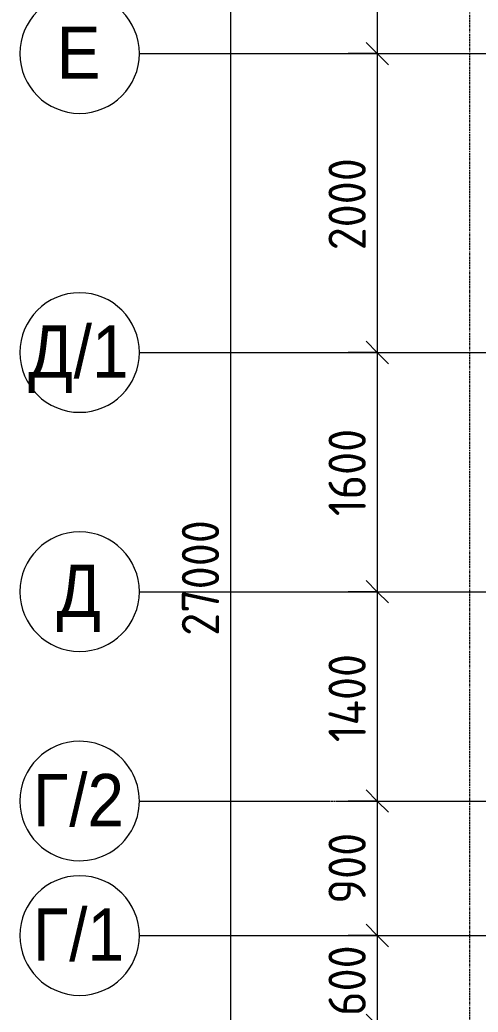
# Model space of a CAD drawing. Header units: millimetres. Extents: x 81548 to 272142, y -8553 to 29000.
# Drawn here: x 81548 to 84615, y 10588 to 17226 of the extents above; entities that cross this region are included whole.
import ezdxf

# ---------------------------------------------------------------- set-up
doc = ezdxf.new("R2010")
doc.units = ezdxf.units.MM
doc.linetypes.add('Осевая', pattern=[31.75, 6.35, -4.7625, 15.875, -4.7625])
for name, color, linetype, lineweight in [('A-ANNO-DIMS', 7, 'Continuous', 9), ('A-ANNO-DIMS-100', 7, 'Continuous', 9), ('Оси', 7, 'Continuous', 9), ('Оси-1', 7, 'Continuous', 20), ('Оси-2', 7, 'Осевая', 9)]:
    doc.layers.add(name, color=color, linetype=linetype, lineweight=lineweight)
doc.styles.add('Arial', font='arial.ttf', dxfattribs={"width": 0.9, "height": 350})
doc.styles.add('ISOCPEUR', font='isocpeur.ttf', dxfattribs={"width": 0.9, "height": 250})
doc.dimstyles.new('ISO-2_5_0_9К_БОЛЬШОЙ', dxfattribs={"dimscale": 304.8, "dimtxt": 248.995294, "dimasz": 0.492126, "dimexe": 0.393701, "dimexo": 0.984252, "dimgap": 0, "dimtad": 1, "dimdec": 0, "dimrnd": 10, "dimzin": 0, "dimdsep": 46, "dimtxsty": 'ISOCPEUR', "dimblk1": 'OBLIQUE', "dimblk2": 'OBLIQUE', "dimsah": 1, "dimcen": 0.09, "dimdle": 0.393701, "dimazin": 0, "dimtfac": 1, "dimtdec": 4, "dimtix": 1, "dimtmove": 0, "dimatfit": 3, "dimfxl": 1, "dimtvp": 1, "dimtolj": 1, "dimtzin": 0, "dimarcsym": 2})

# ---------------------------------------------------------------- blocks, each defined once
blk = doc.blocks.new('Ось сетки - D8-29747960-Сводный план потолков 2 этажа в осях 23-33')
at = {"layer": 'Оси-1'}
for start, end in [(360, 180), (180, 360)]:
    blk.add_arc((0, 0), 4, start, end, dxfattribs=at)
blk = doc.blocks.new('DIMBLOCK17-Сводный план потолков 2 этажа в осях 23-33')
at = {"layer": 'A-ANNO-DIMS-100', "lineweight": 20}
for p, q in [((83939.9, 18150), (83864.9, 18225)), ((83939.9, 18150), (84014.9, 18075)), ((83939.9, 17000), (83864.9, 17075)), ((83939.9, 17000), (84014.9, 16925))]:
    blk.add_line(p, q, dxfattribs=at)
at = {"layer": 'A-ANNO-DIMS-100'}
for p, q in [((83745.9, 18150), (84059.9, 18150)), ((83939.9, 18150), (83745.9, 18150)), ((83939.9, 18150), (83939.9, 17000)), ((83745.9, 17000), (84059.9, 17000)), ((83939.9, 17000), (83745.9, 17000))]:
    blk.add_line(p, q, dxfattribs=at)
at = {"layer": 'A-ANNO-DIMS-100', "color": 0, "insert": (83613.3, 17302.1), "char_height": 250, "width": 655.049, "attachment_point": 1, "rotation": 90, "line_spacing_factor": 1.149209, "style": 'ISOCPEUR'}
blk.add_mtext('1150', dxfattribs=at)
blk = doc.blocks.new('_Oblique')
at = {"color": 0, "linetype": 'ByBlock', "lineweight": -2}
blk.add_line((-0.5, -0.5), (0.5, 0.5), dxfattribs=at)
blk = doc.blocks.new('DIMBLOCK18-Сводный план потолков 2 этажа в осях 23-33')
at = {"layer": 'A-ANNO-DIMS-100', "lineweight": 20}
for p, q in [((83939.9, 17000), (83864.9, 17075)), ((83939.9, 17000), (84014.9, 16925)), ((83939.9, 15000), (83864.9, 15075)), ((83939.9, 15000), (84014.9, 14925))]:
    blk.add_line(p, q, dxfattribs=at)
at = {"layer": 'A-ANNO-DIMS-100'}
for p, q in [((83745.9, 17000), (84059.9, 17000)), ((83939.9, 17000), (83745.9, 17000)), ((83939.9, 17000), (83939.9, 15000)), ((83745.9, 15000), (84059.9, 15000)), ((83939.9, 15000), (83745.9, 15000))]:
    blk.add_line(p, q, dxfattribs=at)
at = {"layer": 'A-ANNO-DIMS-100', "color": 0, "insert": (83613.3, 15684), "char_height": 250, "width": 758.478, "attachment_point": 1, "rotation": 90, "line_spacing_factor": 1.149209, "style": 'ISOCPEUR'}
blk.add_mtext('2000', dxfattribs=at)
blk = doc.blocks.new('DIMBLOCK19-Сводный план потолков 2 этажа в осях 23-33')
at = {"layer": 'A-ANNO-DIMS-100', "lineweight": 20}
for p, q in [((83939.9, 15000), (83864.9, 15075)), ((83939.9, 15000), (84014.9, 14925)), ((83939.9, 13400), (83864.9, 13475)), ((83939.9, 13400), (84014.9, 13325))]:
    blk.add_line(p, q, dxfattribs=at)
at = {"layer": 'A-ANNO-DIMS-100'}
for p, q in [((83745.9, 15000), (84059.9, 15000)), ((83939.9, 15000), (83745.9, 15000)), ((83939.9, 15000), (83939.9, 13400)), ((83745.9, 13400), (84059.9, 13400)), ((83939.9, 13400), (83745.9, 13400))]:
    blk.add_line(p, q, dxfattribs=at)
at = {"layer": 'A-ANNO-DIMS-100', "color": 0, "insert": (83613.3, 13905.5), "char_height": 250, "width": 706.764, "attachment_point": 1, "rotation": 90, "line_spacing_factor": 1.149209, "style": 'ISOCPEUR'}
blk.add_mtext('1600', dxfattribs=at)
blk = doc.blocks.new('DIMBLOCK20-Сводный план потолков 2 этажа в осях 23-33')
at = {"layer": 'A-ANNO-DIMS-100', "lineweight": 20}
for p, q in [((83939.9, 13400), (83864.9, 13475)), ((83939.9, 13400), (84014.9, 13325)), ((83939.9, 12000), (83864.9, 12075)), ((83939.9, 12000), (84014.9, 11925))]:
    blk.add_line(p, q, dxfattribs=at)
at = {"layer": 'A-ANNO-DIMS-100'}
for p, q in [((83745.9, 13400), (84059.9, 13400)), ((83939.9, 13400), (83745.9, 13400)), ((83939.9, 13400), (83939.9, 12000)), ((83745.9, 12000), (84059.9, 12000)), ((83939.9, 12000), (83745.9, 12000))]:
    blk.add_line(p, q, dxfattribs=at)
at = {"layer": 'A-ANNO-DIMS-100', "color": 0, "insert": (83613.3, 12393.5), "char_height": 250, "width": 735.494, "attachment_point": 1, "rotation": 90, "line_spacing_factor": 1.149209, "style": 'ISOCPEUR'}
blk.add_mtext('1400', dxfattribs=at)
blk = doc.blocks.new('DIMBLOCK21-Сводный план потолков 2 этажа в осях 23-33')
at = {"layer": 'A-ANNO-DIMS-100', "lineweight": 20}
for p, q in [((83939.9, 12000), (83864.9, 12075)), ((83939.9, 12000), (84014.9, 11925)), ((83939.9, 11100), (83864.9, 11175)), ((83939.9, 11100), (84014.9, 11025))]:
    blk.add_line(p, q, dxfattribs=at)
at = {"layer": 'A-ANNO-DIMS-100'}
for p, q in [((83745.9, 12000), (84059.9, 12000)), ((83939.9, 12000), (83745.9, 12000)), ((83939.9, 12000), (83939.9, 11100)), ((83745.9, 11100), (84059.9, 11100)), ((83939.9, 11100), (83745.9, 11100))]:
    blk.add_line(p, q, dxfattribs=at)
at = {"layer": 'A-ANNO-DIMS-100', "color": 0, "insert": (83613.3, 11313), "char_height": 250, "width": 568.858, "attachment_point": 1, "rotation": 90, "line_spacing_factor": 1.149209, "style": 'ISOCPEUR'}
blk.add_mtext('900', dxfattribs=at)
blk = doc.blocks.new('DIMBLOCK22-Сводный план потолков 2 этажа в осях 23-33')
at = {"layer": 'A-ANNO-DIMS-100', "lineweight": 20}
for p, q in [((83939.9, 11100), (83864.9, 11175)), ((83939.9, 11100), (84014.9, 11025)), ((83939.9, 10500), (83864.9, 10575)), ((83939.9, 10500), (84014.9, 10425))]:
    blk.add_line(p, q, dxfattribs=at)
at = {"layer": 'A-ANNO-DIMS-100'}
for p, q in [((83745.9, 11100), (84059.9, 11100)), ((83939.9, 11100), (83745.9, 11100)), ((83939.9, 11100), (83939.9, 10500)), ((83745.9, 10500), (84059.9, 10500)), ((83939.9, 10500), (83745.9, 10500))]:
    blk.add_line(p, q, dxfattribs=at)
at = {"layer": 'A-ANNO-DIMS-100', "color": 0, "insert": (83613.3, 10563), "char_height": 250, "width": 568.858, "attachment_point": 1, "rotation": 90, "line_spacing_factor": 1.149209, "style": 'ISOCPEUR'}
blk.add_mtext('600', dxfattribs=at)
blk = doc.blocks.new('DIMBLOCK26-Сводный план потолков 2 этажа в осях 23-33')
at = {"layer": 'A-ANNO-DIMS-100'}
for p, q in [((82958.2, 27120), (82958.2, -120)), ((82764.2, 27000), (83078.2, 27000)), ((82958.2, 27000), (82764.2, 27000)), ((82764.2, 0), (83078.2, 0)), ((82958.2, 0), (82764.2, 0))]:
    blk.add_line(p, q, dxfattribs=at)
at = {"layer": 'A-ANNO-DIMS-100', "lineweight": 20}
for p, q in [((82958.2, 27000), (82883.2, 27075)), ((82958.2, 27000), (83033.2, 26925)), ((82958.2, 0), (82883.2, 75)), ((82958.2, 0), (83033.2, -75))]:
    blk.add_line(p, q, dxfattribs=at)
at = {"layer": 'A-ANNO-DIMS-100', "color": 0, "insert": (82631.6, 13105), "char_height": 250, "width": 948.097, "attachment_point": 1, "rotation": 90, "line_spacing_factor": 1.149209, "style": 'ISOCPEUR'}
blk.add_mtext('27000', dxfattribs=at)

msp = doc.modelspace()

# ---------------------------------------------------------------- linework, layer by layer
at = {"layer": 'Оси'}
for p, q in [((82347.6, 17000), (84847.6, 17000)), ((82347.6, 15000), (84847.6, 15000)), ((82347.6, 13400), (84847.6, 13400)), ((82347.6, 12000), (83618.3, 12000)), ((83669.1, 12000), (84939.7, 12000)), ((82347.6, 11100), (84847.6, 11100))]:
    msp.add_line(p, q, dxfattribs=at)
at = {"layer": 'Оси-2'}
for p, q in [((84560, 593.7), (84560, 19415.1)), ((83618.3, 12000), (83669.1, 12000))]:
    msp.add_line(p, q, dxfattribs=at)

# ---------------------------------------------------------------- block references
at = {"layer": 'Оси-1', "xscale": 99.99999999999993, "yscale": 99.99999999999993, "zscale": 99.99999999999993}
for p, rotation in [((81947.6, 17000), 269.9999999999994), ((81947.6, 15000), 269.9999999999994), ((81947.6, 13400), 269.9999999999994), ((81947.6, 12000), 269.9999999999995), ((81947.6, 11100), 269.9999999999994)]:
    msp.add_blockref('Ось сетки - D8-29747960-Сводный план потолков 2 этажа в осях 23-33', p, dxfattribs=dict(at, rotation=rotation))

# ---------------------------------------------------------------- texts
at = {"layer": 'Оси', "char_height": 350, "attachment_point": 1, "style": 'Arial'}
for s, insert, width in [('\\fArial|b0|i0|c204|p34|;\\W.9;Е', (81794.8, 17181), 360.759), ('\\fArial|b0|i0|c204|p34|;\\W.9;Д', (81604.5, 15181), 367.975), ('/1', (81908.1, 15181), 454.557), ('\\fArial|b0|i0|c204|p34|;\\W.9;Д', (81792.1, 13581), 367.975), ('\\fArial|b0|i0|c204|p34|;\\W.9;Г', (81634.2, 12181), 295.823), ('/2', (81878.2, 12181), 454.557), ('/1', (81878.2, 11281), 454.557), ('\\fArial|b0|i0|c204|p34|;\\W.9;Г', (81634.2, 11281), 295.823)]:
    msp.add_mtext(s, dxfattribs=dict(at, insert=insert, width=width))

# ---------------------------------------------------------------- dimensions: what is measured, and where the dimension line sits
at = {"layer": 'A-ANNO-DIMS'}
for base, p1, p2, override, picture, middle in [((82958.2, 0), (83064.2, 27000), (83064.2, 0), {"dimpost": '<>', "dimfxl": 26999.999823}, 'DIMBLOCK26-Сводный план потолков 2 этажа в осях 23-33', (82833.2, 13500)), ((83939.9, 17000), (84045.9, 18150), (84045.9, 17000), {"dimpost": '<>', "dimfxl": 1150}, 'DIMBLOCK17-Сводный план потолков 2 этажа в осях 23-33', (83814.9, 17575)), ((83939.9, 15000), (84045.9, 17000), (84045.9, 15000), {"dimpost": '<>', "dimfxl": 2000.000075}, 'DIMBLOCK18-Сводный план потолков 2 этажа в осях 23-33', (83814.9, 16000)), ((83939.9, 13400), (84045.9, 15000), (84045.9, 13400), {"dimpost": '<>', "dimfxl": 1600}, 'DIMBLOCK19-Сводный план потолков 2 этажа в осях 23-33', (83814.9, 14200)), ((83939.9, 12000), (84045.9, 13400), (84045.9, 12000), {"dimpost": '<>', "dimfxl": 1399.999995}, 'DIMBLOCK20-Сводный план потолков 2 этажа в осях 23-33', (83814.9, 12700)), ((83939.9, 11100), (84045.9, 12000), (84045.9, 11100), {"dimpost": '<>', "dimfxl": 900}, 'DIMBLOCK21-Сводный план потолков 2 этажа в осях 23-33', (83814.9, 11550)), ((83939.9, 10500), (84045.9, 11100), (84045.9, 10500), {"dimpost": '<>', "dimfxl": 600}, 'DIMBLOCK22-Сводный план потолков 2 этажа в осях 23-33', (83814.9, 10800))]:
    dim = msp.add_linear_dim(base=base, p1=p1, p2=p2, angle=90, dimstyle='ISO-2_5_0_9К_БОЛЬШОЙ', override=override, dxfattribs=at)
    dim.commit()
    dim.dimension.update_dxf_attribs({"geometry": picture, "text_midpoint": middle})

doc.saveas('drawing.dxf')
